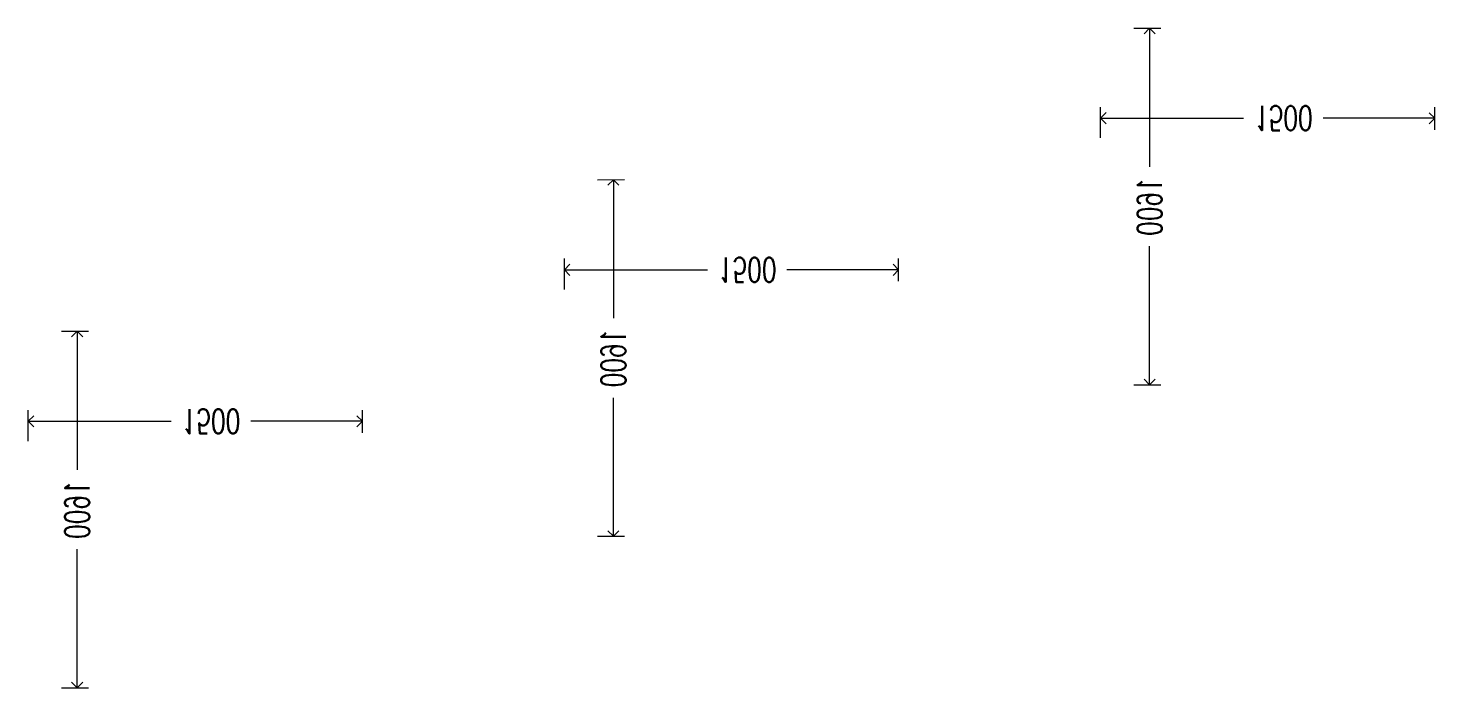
# Model space of a CAD drawing. Header units: millimetres. Extents: x -1534340 to 1713810, y -1348191 to 1114081.
# Drawn here: x 233745 to 240057, y -336855 to -333895 of the extents above; entities that cross this region are included whole.
import ezdxf

# ---------------------------------------------------------------- set-up
doc = ezdxf.new("R2010")
doc.units = ezdxf.units.MM
doc.header["$LTSCALE"] = 100
doc.header["$PDMODE"] = 32
doc.header["$PDSIZE"] = 2.5
doc.layers.add('ccu12-Manh', color=8, linetype='Continuous')
doc.layers.add('KT-Kich thuoc', color=9, linetype='Continuous')
doc.layers.add('KT-TUONG', color=2, linetype='Continuous', lineweight=13)
doc.styles.add('DIM', font='vnsimli.shx', dxfattribs={"width": 0.7})
doc.dimstyles.new('CCU 1-100 A1', dxfattribs={"dimscale": 100, "dimtxt": 2.2, "dimasz": 1, "dimexe": 1, "dimexo": 0, "dimgap": 1, "dimtad": 1, "dimdec": 0, "dimdsep": 46, "dimtxsty": 'DIM', "dimblk1": 'ARCHTICK', "dimblk2": 'ARCHTICK', "dimsah": 1, "dimcen": 0, "dimdle": 1, "dimclrd": 256, "dimclre": 256, "dimclrt": 31, "dimadec": 0, "dimazin": 0, "dimtfac": 1, "dimtdec": 0, "dimtix": 1, "dimtmove": 2, "dimatfit": 3, "dimldrblk": 'ARCHTICK', "dimfxl": 8, "dimtolj": 1, "dimarcsym": 0})

# ---------------------------------------------------------------- blocks, each defined once
blk = doc.blocks.new('_Open90')
at = {"color": 0, "linetype": 'ByBlock', "lineweight": -2}
for p, q in [((0, 0), (-1, 0)), ((-0.5, 0.5), (0, 0)), ((0, 0), (-0.5, -0.5))]:
    blk.add_line(p, q, dxfattribs=at)
blk = doc.blocks.new('*D198')
at = {"layer": 'Defpoints', "color": 5, "transparency": 16777216}
for p, q in [((1094751.9, 44482.5), (1094654.2, 44510.1)), ((1094688.7, 44448.4), (1094565.9, 44013.9)), ((1094308, 43101.2), (1094468.9, 43670.6)), ((1094379.7, 43029), (1094246.3, 43066.7))]:
    blk.add_line(p, q, dxfattribs=at)
at = {"layer": 'Defpoints', "color": 0, "transparency": 16777216}
for p in [(1094702.3, 44496.5), (1094751.9, 44482.5), (1094379.7, 43029)]:
    blk.add_point(p, dxfattribs=at)
at = {"layer": 'Defpoints', "color": 5, "transparency": 16777216, "xscale": 50, "yscale": 50, "zscale": 50}
for p, rotation in [((1094702.3, 44496.5), 74.2208755569779), ((1094294.4, 43053.1), 254.2208755569779)]:
    blk.add_blockref('_Open90', p, dxfattribs=dict(at, rotation=rotation))
at = {"layer": 'Defpoints', "color": 5, "transparency": 16777216, "insert": (1094517.4, 43842.3), "char_height": 110, "attachment_point": 5, "rotation": 74.22088, "style": 'DIM'}
blk.add_mtext('\\A1;1500', dxfattribs=at)
blk = doc.blocks.new('_ARCHTICK')
at = {"color": 0, "linetype": 'ByBlock', "const_width": 0.15}
blk.add_lwpolyline([(-0.5, -0.5), (0.5, 0.5)], dxfattribs=at)
blk = doc.blocks.new('*D199')
at = {"layer": 'Defpoints', "color": 5, "transparency": 16777216}
for p, q in [((1093946, 43306.4), (1093978.9, 43423)), ((1094013.4, 43361.2), (1094563.6, 43205.8)), ((1095456.9, 42953.4), (1094906.8, 43108.8)), ((1095485.7, 42871.3), (1095518.6, 42987.9))]:
    blk.add_line(p, q, dxfattribs=at)
at = {"layer": 'Defpoints', "color": 0, "transparency": 16777216}
for p in [(1093946, 43306.4), (1095505, 42939.8), (1095485.7, 42871.3)]:
    blk.add_point(p, dxfattribs=at)
at = {"layer": 'Defpoints', "color": 5, "transparency": 16777216, "xscale": 50, "yscale": 50, "zscale": 50}
for p, rotation in [((1093965.3, 43374.8), 164.220875556969), ((1095505, 42939.8), 344.220875556969)]:
    blk.add_blockref('_Open90', p, dxfattribs=dict(at, rotation=rotation))
at = {"layer": 'Defpoints', "color": 5, "transparency": 16777216, "insert": (1094735.2, 43157.3), "char_height": 110, "attachment_point": 5, "rotation": 344.22088, "style": 'DIM'}
blk.add_mtext('\\A1;1600', dxfattribs=at)
blk = doc.blocks.new('TM KHACH CH (NT2)')
at = {"layer": 'Defpoints', "color": 5}
for base, p1, p2, angle, picture, middle in [((2230, -791.7), (730, -880.3), (2230, -843.2), 359.99965, '*D198', (1550.1, -791.7)), ((950.2, -1987.5), (879.1, -387.5), (879.1, -1987.5), 89.99965, '*D199', (950.2, -1187.5))]:
    dim = blk.add_linear_dim(base=base, p1=p1, p2=p2, angle=angle, dimstyle='CCU 1-100 A1', override={"dimscale": 50, "dimblk1": 'Open90', "dimblk2": 'Open90', "dimclrd": 5, "dimclre": 5, "dimclrt": 5, "dimlwd": 65535, "dimlwe": 65535}, dxfattribs=at)
    dim.commit()
    dim.dimension.update_dxf_attribs({"geometry": picture, "text_midpoint": middle, "dimtype": 128, "insert": (-338265.4, 1040561.3)})
blk = doc.blocks.new('A$C1A6A5B7D')
at = {"layer": 'KT-Kich thuoc', "xscale": -0.9999999999999999, "rotation": 74.22122041140406}
for p in [(21095.1, 1521, 0), (23500.9, 841.2, 0), (25906.7, 161.4, 0)]:
    blk.add_blockref('TM KHACH CH (NT2)', p, dxfattribs=at)
blk = doc.blocks.new('123213')
at = {"layer": 'KT-TUONG'}
blk.add_blockref('A$C1A6A5B7D', (1243822.6, 117095.8), dxfattribs=at)

msp = doc.modelspace()

# ---------------------------------------------------------------- block references
at = {"layer": 'ccu12-Manh'}
msp.add_blockref('123213', (-255109.6, -20035.9), dxfattribs=at)

doc.saveas('drawing.dxf')
